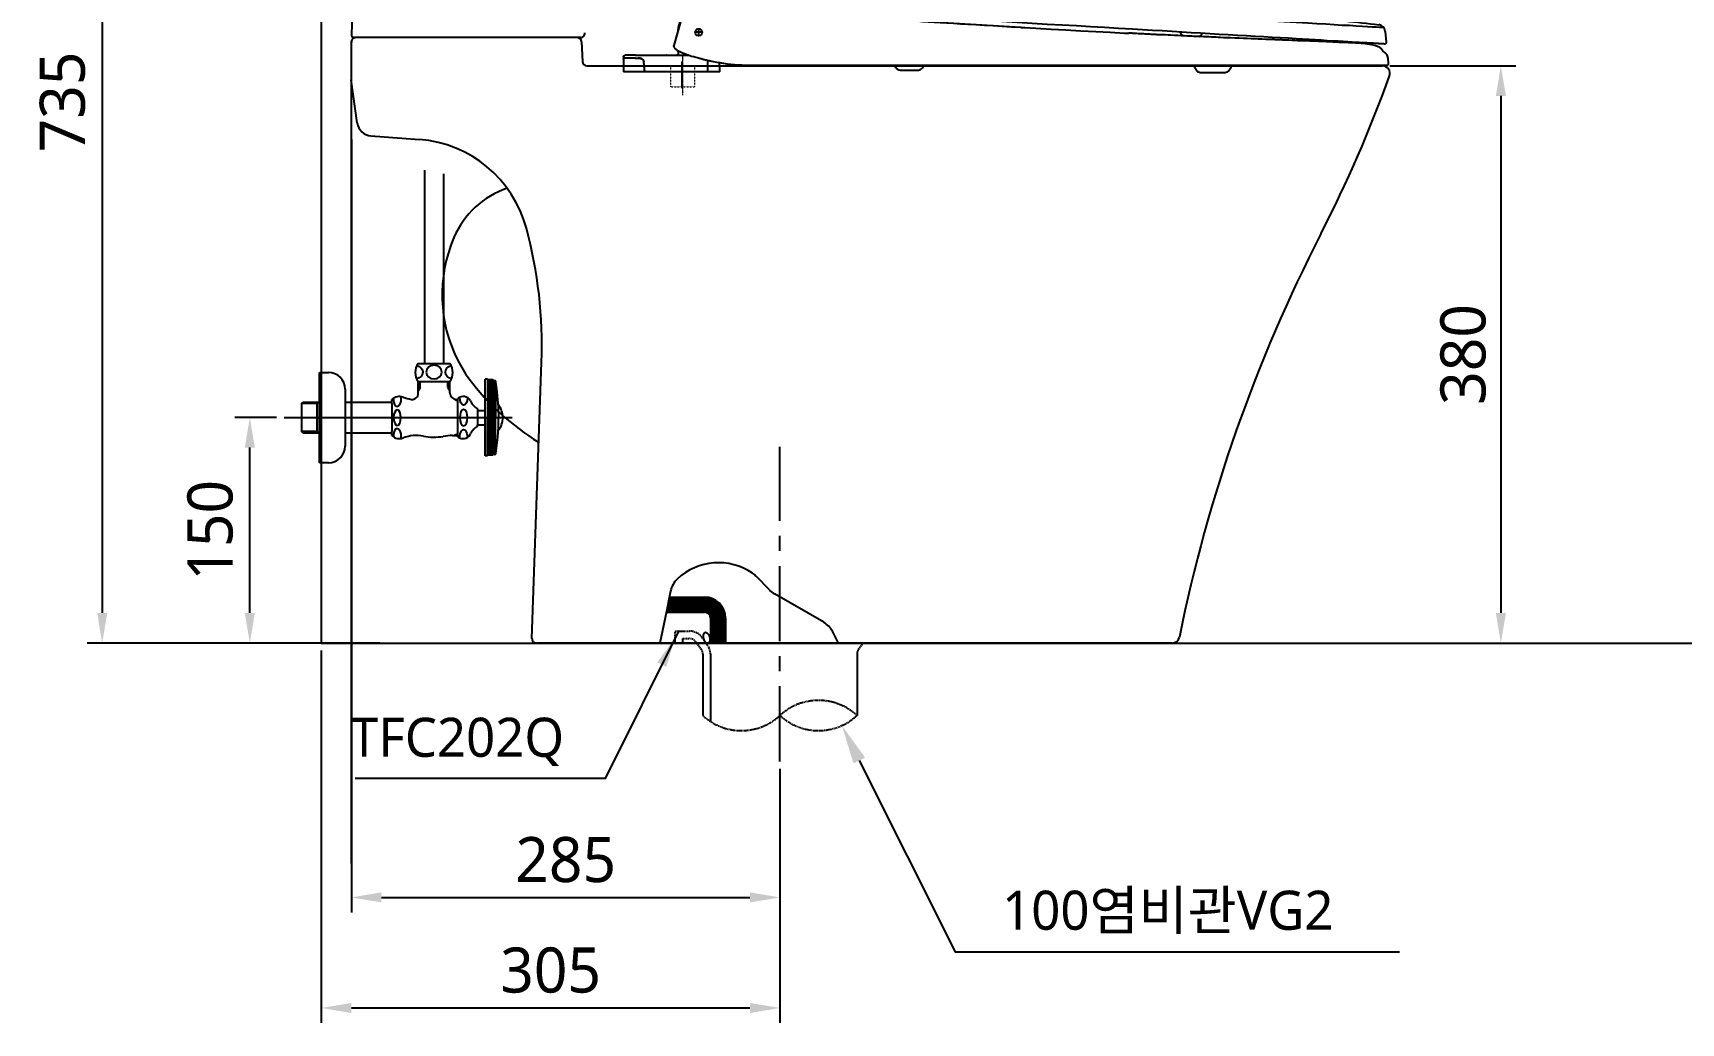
# Model space of a CAD drawing. Extents: x 2063 to 4292, y -4038 to -1742.
# Drawn here: x 2063 to 3159, y -4038 to -3380 of the extents above; entities that cross this region are included whole.
import ezdxf

# ---------------------------------------------------------------- set-up
doc = ezdxf.new("R2010")
doc.units = 0
doc.header["$LTSCALE"] = 20
doc.header["$MEASUREMENT"] = 0
for name, pattern in [('CENTER', [2, 1.25, -0.25, 0.25, -0.25]), ('HIDDEN', [0.375, 0.25, -0.125]), ('HIDDEN2', [0.1875, 0.125, -0.0625])]:
    doc.linetypes.add(name, pattern=pattern)
doc.layers.get('0').update_dxf_attribs({"linetype": 'CONTINUOUS'})
doc.layers.get('DEFPOINTS').update_dxf_attribs({"linetype": 'CONTINUOUS'})
for name, color, linetype in [('1', 1, 'CONTINUOUS'), ('2', 2, 'CONTINUOUS'), ('3', 3, 'CONTINUOUS'), ('4', 4, 'CONTINUOUS'), ('6', 6, 'CONTINUOUS'), ('CENTER', 2, 'CENTER')]:
    doc.layers.add(name, color=color, linetype=linetype)
doc.styles.add('ROMANS', font='romans', dxfattribs={"height": 10.144927})
doc.styles.get("Standard").update_dxf_attribs({"font": 'NanumGothic.ttf'})
doc.dimstyles.get("Standard").update_dxf_attribs({"dimtxt": 2.7, "dimasz": 2, "dimexe": 2, "dimexo": 1, "dimgap": 1.5, "dimtad": 1, "dimlfac": 10, "dimzin": 0, "dimdsep": 46, "dimtxsty": 'Standard', "dimcen": 0, "dimclrt": 2, "dimadec": 0, "dimazin": 0, "dimtfac": 1, "dimtofl": 0, "dimtmove": 0, "dimatfit": 3, "dimfxl": 0, "dimtolj": 1, "dimtzin": 0, "dimarcsym": 0})

# ---------------------------------------------------------------- blocks, each defined once
blk = doc.blocks.new('*D27')
at = {"layer": '3', "color": 3, "linetype": 'Continuous', "lineweight": -2}
for p, q in [((2283.7, -3048.1), (2099.2, -3048.1)), ((2109.2, -3068.1), (2109.2, -3765.4)), ((2293.8, -3785.4), (2099.2, -3785.4))]:
    blk.add_line(p, q, dxfattribs=at)
at = {"layer": '3', "color": 3, "linetype": 'Continuous'}
for points in [[(2105.9, -3068.1), (2112.6, -3068.1), (2109.2, -3048.1)], [(2105.9, -3765.4), (2112.6, -3765.4), (2109.2, -3785.4)]]:
    blk.add_solid(points, dxfattribs=at)
at = {"layer": 'DEFPOINTS', "color": 0, "linetype": 'Continuous'}
for p in [(2288.7, -3048.1), (2109.2, -3785.4), (2298.8, -3785.4)]:
    blk.add_point(p, dxfattribs=at)
at = {"layer": '3', "color": 2, "linetype": 'Continuous', "lineweight": 0, "insert": (2082.9, -3425.5), "char_height": 30, "attachment_point": 5, "rotation": 90}
blk.add_mtext('\\A1;735', dxfattribs=at)
blk = doc.blocks.new('*D28')
at = {"layer": '3', "color": 3, "linetype": 'Continuous', "lineweight": -2}
for p, q in [((2965.5, -3401.5), (3049.2, -3401.5)), ((3039.2, -3421.5), (3039.2, -3765.4)), ((2825.6, -3785.4), (3049.2, -3785.4))]:
    blk.add_line(p, q, dxfattribs=at)
at = {"layer": '3', "color": 3, "linetype": 'Continuous'}
for points in [[(3035.9, -3421.5), (3042.6, -3421.5), (3039.2, -3401.5)], [(3035.9, -3765.4), (3042.6, -3765.4), (3039.2, -3785.4)]]:
    blk.add_solid(points, dxfattribs=at)
at = {"layer": 'DEFPOINTS', "color": 0, "linetype": 'Continuous'}
for p in [(2960.5, -3401.5), (2820.6, -3785.4), (3039.2, -3785.4)]:
    blk.add_point(p, dxfattribs=at)
at = {"layer": '3', "color": 2, "linetype": 'Continuous', "lineweight": 0, "insert": (3014.2, -3593.4), "char_height": 30, "attachment_point": 5, "rotation": 90}
blk.add_mtext('\\A1;380', dxfattribs=at)
blk = doc.blocks.new('*D31')
at = {"layer": '1', "color": 3, "lineweight": -2}
for p, q in [((2254.9, -3790.4), (2254.9, -4038.1)), ((2559.9, -3869.1), (2559.9, -4038.1)), ((2274.9, -4028.1), (2539.9, -4028.1))]:
    blk.add_line(p, q, dxfattribs=at)
at = {"layer": '1', "color": 3}
for points in [[(2274.9, -4024.8), (2274.9, -4031.5), (2254.9, -4028.1)], [(2539.9, -4024.8), (2539.9, -4031.5), (2559.9, -4028.1)]]:
    blk.add_solid(points, dxfattribs=at)
at = {"layer": 'DEFPOINTS', "color": 0}
for p in [(2254.9, -3785.4), (2559.9, -3864.1), (2559.9, -4028.1)]:
    blk.add_point(p, dxfattribs=at)
at = {"layer": '1', "color": 2, "insert": (2407.4, -4003.1), "char_height": 30, "attachment_point": 5}
blk.add_mtext('\\A1;305', dxfattribs=at)
blk = doc.blocks.new('*D32')
at = {"layer": '1', "color": 3, "lineweight": -2}
for p, q in [((2225.2, -3635.4), (2197.4, -3635.4)), ((2207.4, -3765.4), (2207.4, -3655.4)), ((2249.9, -3785.4), (2197.4, -3785.4))]:
    blk.add_line(p, q, dxfattribs=at)
at = {"layer": '1', "color": 3}
for points in [[(2204, -3655.4), (2210.7, -3655.4), (2207.4, -3635.4)], [(2204, -3765.4), (2210.7, -3765.4), (2207.4, -3785.4)]]:
    blk.add_solid(points, dxfattribs=at)
at = {"layer": 'DEFPOINTS', "color": 0}
for p in [(2207.4, -3635.4), (2230.2, -3635.4), (2254.9, -3785.4)]:
    blk.add_point(p, dxfattribs=at)
at = {"layer": '1', "color": 2, "insert": (2181.1, -3710.4), "char_height": 30, "attachment_point": 5, "rotation": 90}
blk.add_mtext('\\A1;150', dxfattribs=at)
blk = doc.blocks.new('*D29')
at = {"layer": '1', "color": 3, "lineweight": -2}
for p, q in [((2274.9, -3450.4), (2274.9, -3964.6)), ((2559.9, -3869.1), (2559.9, -3964.6)), ((2294.9, -3954.6), (2539.9, -3954.6))]:
    blk.add_line(p, q, dxfattribs=at)
at = {"layer": '1', "color": 3}
for points in [[(2294.9, -3951.2), (2294.9, -3957.9), (2274.9, -3954.6)], [(2539.9, -3951.2), (2539.9, -3957.9), (2559.9, -3954.6)]]:
    blk.add_solid(points, dxfattribs=at)
at = {"layer": 'DEFPOINTS', "color": 0}
for p in [(2274.9, -3445.4), (2559.9, -3864.1), (2559.9, -3954.6)]:
    blk.add_point(p, dxfattribs=at)
at = {"layer": '1', "color": 2, "insert": (2417.4, -3929.6), "char_height": 30, "attachment_point": 5}
blk.add_mtext('\\A1;285', dxfattribs=at)
blk = doc.blocks.new('*X10')
at = {"color": 0}
for p, q in [((1040.8, 972), (1075.8, 972)), ((1041, 973), (1074.9, 973)), ((1041.2, 974), (1073.8, 974)), ((1041.4, 975), (1072.4, 975)), ((1041.6, 976), (1070.5, 976)), ((1041.8, 977), (1066.9, 977)), ((1040, 968), (1078.1, 968)), ((1040.2, 969), (1077.7, 969)), ((1040.4, 970), (1077.2, 970)), ((1040.6, 971), (1076.6, 971)), ((1066, 967), (1078.4, 967)), ((1067.8, 966), (1078.7, 966)), ((1068.5, 965), (1078.9, 965)), ((1068.9, 964), (1079, 964)), ((1069, 963), (1079, 963)), ((1069, 962), (1079, 962)), ((1069, 961), (1079, 961)), ((1069, 960), (1079, 960)), ((1069, 959), (1079, 959)), ((1069, 958), (1079, 958)), ((1069, 957), (1079, 957)), ((1069, 956), (1079, 956)), ((1069, 955), (1079, 955)), ((1069, 954), (1079, 954)), ((1069, 953), (1079, 953)), ((1069, 952), (1079, 952)), ((1069, 951), (1079, 951)), ((1069, 950), (1079, 950)), ((1069, 949), (1079, 949)), ((1069, 948), (1079, 948)), ((1069, 947), (1079, 947))]:
    blk.add_line(p, q, dxfattribs=at)
blk = doc.blocks.new('A$C0A0E4DA4')
at = {"color": 2, "ltscale": 50}
for p, q in [((41.9, 58), (42.5, 60.1)), ((42.5, 60.1), (42.6, 60.5)), ((36.9, 41.2), (40.1, 51.8)), ((40.1, 51.8), (40.2, 51.8)), ((40.2, 51.8), (40.3, 51.8)), ((40.3, 51.8), (40.3, 51.8)), ((52.4, 37.1), (47.7, 37.1)), ((50, 39.5), (50, 34.7)), ((507.3, 30.6), (506.6, 37.7)), ((0, 20.8), (0, 19.8)), ((0, 20.8), (0, 19.8)), ((8, 19.8), (0, 19.8)), ((0, 19.3), (0, 19.1)), ((0, 19.1), (0, 10.8)), ((8, 19.8), (0.5, 19.8)), ((1.5, 19.8), (0.5, 19.8)), ((8, 21.8), (1, 21.8)), ((4.4, 19.8), (1.5, 19.8)), ((7.8, 19.8), (8.9, 19.8)), ((8, 21.8), (43.7, 21.8)), ((8, 19.8), (11.1, 19.8)), ((8, 19.8), (9.8, 19.8)), ((11, 19.8), (9.8, 19.8)), ((14, 12.5), (13.5, 17.5)), ((14.3, 10.8), (13.6, 17.6)), ((14.1, 10.8), (14, 12.5)), ((38.8, 17.6), (38.8, 0)), ((64, 10.8), (63.9, 16.9)), ((80.2, 15.3), (264.5, 15.3)), ((264.5, 15.3), (353.6, 15.3)), ((353.6, 15.3), (467.3, 15.3)), ((467.3, 15.3), (507.8, 15.3)), ((508.8, 16.4), (508.5, 19.9)), ((64, 10.8), (0, 10.8))]:
    blk.add_line(p, q, dxfattribs=at)
for points in [[(45.2, 69), (41.8, 57.8)], [(45.3, 69.7), (45.3, 69.4), (45.2, 69)], [(45.2, 69), (45.2, 69.1)], [(45.2, 69), (45.2, 69)], [(90.3, 66.3), (85.9, 66.8), (81.5, 67.3), (77.3, 67.8), (73.2, 68.3), (70.9, 68.5), (68.7, 68.8), (66.6, 69.1), (64.5, 69.3), (62.6, 69.5), (60.7, 69.8), (58.9, 70), (56.7, 70.2), (54.7, 70.4), (52.9, 70.6), (51.3, 70.8), (49.8, 71), (48.6, 71.1), (47.4, 71.2), (46.4, 71.3), (46.1, 71.3)], [(90.3, 66.3), (96.8, 65.7), (103.1, 65.2), (109.2, 64.7), (115.2, 64.2), (121, 63.7), (126.5, 63.3), (131.8, 62.9), (136.9, 62.5), (141.9, 62.1), (146.7, 61.7), (151.4, 61.4), (155.9, 61.1), (160.2, 60.7), (162.1, 60.6), (163.9, 60.5), (165.7, 60.3), (167.5, 60.2), (169.2, 60.1), (170.9, 60), (172.6, 59.9), (175.6, 59.6), (178.7, 59.4), (182.1, 59.2), (185.7, 58.9), (189.4, 58.7), (193.4, 58.4), (197.4, 58.2), (201.5, 57.9), (205.8, 57.6), (210.2, 57.3), (214.9, 57.1), (219.7, 56.8), (224.7, 56.5), (229.9, 56.2), (235.2, 55.9), (240.8, 55.6), (246.4, 55.3), (252.2, 55), (258.1, 54.7), (264.3, 54.4)], [(186.8, 68.3), (185.5, 68.4), (184.1, 68.4), (182.4, 68.5), (180.6, 68.6), (178.6, 68.7), (176.4, 68.8), (174, 68.9), (171.4, 69.1), (168.6, 69.2), (165.7, 69.3), (162.5, 69.5), (159.2, 69.6)], [(161, 69.5), (159.2, 69.6)], [(40.1, 51.8), (40.2, 52.3), (40.4, 52.9), (40.5, 53.4), (40.7, 54), (40.9, 54.5), (41, 55), (41.2, 55.5), (41.3, 56), (41.3, 56)], [(40.2, 51.9), (40.5, 52.6), (41, 53.3), (41.6, 54), (42.2, 54.5), (43, 54.9), (43.8, 55.2), (44.6, 55.3), (45.3, 55.3)], [(40.6, 52.7), (40.6, 52.8), (41.2, 53.7), (41.5, 54.3), (41.8, 54.8), (42, 55.3), (42.3, 55.6), (42.4, 56), (42.6, 56.2), (42.7, 56.5), (42.7, 56.6)], [(41.3, 56), (41.4, 56.4), (41.5, 56.8), (41.6, 57.1), (41.7, 57.3), (41.8, 57.6), (41.8, 57.6)], [(41.7, 56.9), (41.6, 56.7), (41.4, 56.4), (41.3, 56)], [(41.8, 57.6), (41.8, 57.5), (41.7, 56.9)], [(41.8, 57), (41.7, 56.9)], [(41.8, 57.6), (41.8, 57.7), (41.8, 57.8), (41.8, 57.8)], [(41.8, 57.8), (41.8, 57.7), (41.8, 57.5)], [(41.8, 57.8), (41.8, 57.7), (41.8, 57.6)], [(41.8, 57.5), (41.8, 57.6), (41.8, 57.6)], [(42.1, 56.8), (42.1, 56.8), (42, 57), (41.9, 57.1), (41.8, 57.4), (41.8, 57.5)], [(41.9, 57.9), (41.9, 57.5), (42, 57.2), (42.2, 56.9), (42.5, 56.7)], [(42.4, 56.6), (42.3, 56.7), (42.1, 56.8)], [(42.4, 56.7), (42.5, 56.6)], [(42.5, 56.6), (42.4, 56.6)], [(42.4, 56.6), (42.4, 56.6), (42.5, 56.6)], [(42.5, 56.7), (42.8, 56.6), (43.3, 56.6), (43.8, 56.6), (44.5, 56.5), (45.2, 56.5), (46, 56.4), (46.8, 56.4), (47.6, 56.3), (48.4, 56.3), (49.3, 56.2), (50.1, 56.2), (50.8, 56.1), (51.6, 56.1), (52.3, 56), (53.1, 56), (54, 55.9), (55.1, 55.9), (56.5, 55.8), (58, 55.7), (59.7, 55.6), (61.5, 55.5), (63.6, 55.4), (65.9, 55.2), (68.1, 55.1), (70.5, 55), (73, 54.8), (75.7, 54.7), (78, 54.5), (80.3, 54.4), (82.8, 54.2), (85.4, 54.1), (87.6, 54)], [(42.5, 56.6), (42.5, 56.6), (42.7, 56.6)], [(42.5, 56.6), (42.5, 56.6), (42.5, 56.6)], [(42.7, 56.6), (42.8, 56.5)], [(42.7, 56.6), (42.8, 56.6)], [(45.3, 55.3), (59.6, 54.3), (66.3, 53.7)], [(50.5, 56.1), (50.2, 55.5), (49.9, 55)], [(334.2, 58.6), (332, 58.7), (329.9, 58.9), (327.9, 59.1), (326, 59.2), (324.3, 59.4), (322.7, 59.5), (321.2, 59.6), (319.8, 59.7)], [(40, 51.1), (33.5, 28.3)], [(40.6, 52.5), (40.4, 52.1), (40.1, 51.4), (40, 51.1)], [(40.1, 51.8), (40.5, 52.6)], [(40.1, 51.3), (40.3, 51.9), (40.4, 52)], [(40.2, 51.9), (40.2, 51.7), (40.1, 51.3)], [(40.5, 52.3), (40.6, 52.5)], [(135.7, 48.1), (135.5, 48.1), (134.8, 48.2), (134, 48.2), (133.2, 48.3), (132.6, 48.3), (132, 48.4), (131.4, 48.4), (130.7, 48.5), (129.8, 48.5), (128.8, 48.6), (127.9, 48.7), (127.1, 48.7), (126.5, 48.7), (125.9, 48.8), (125.3, 48.8), (124.5, 48.9), (123.8, 48.9), (123, 49), (122.4, 49), (121.8, 49.1), (121.2, 49.1), (120.6, 49.2), (120, 49.2), (119.2, 49.3), (118.5, 49.3), (117.7, 49.4), (116.9, 49.5), (116, 49.5), (115.2, 49.6), (114.7, 49.6), (114.2, 49.7), (113.5, 49.7), (112.8, 49.8), (112.2, 49.8), (111.7, 49.9), (111.1, 49.9), (110.4, 50), (109.7, 50), (108.9, 50.1), (108, 50.2), (107.2, 50.2), (106.5, 50.3), (105.9, 50.4), (105.4, 50.4), (105.1, 50.4), (104.9, 50.4), (104.6, 50.5), (104.4, 50.5), (104, 50.5), (103.7, 50.5), (103.4, 50.6), (103, 50.6), (102.5, 50.6), (101.7, 50.7), (100.8, 50.8), (100, 50.9), (99.2, 50.9), (98.6, 51), (97.7, 51), (96.8, 51.1), (95.8, 51.2), (94.7, 51.3), (93.6, 51.4), (91.5, 51.6), (89.5, 51.7), (87, 52), (84.6, 52.2), (82.3, 52.4), (80, 52.6), (77.6, 52.8), (75.4, 52.9), (73.1, 53.1), (70.8, 53.3), (68.5, 53.5), (66.3, 53.7), (66.3, 53.7)], [(87.6, 53.9), (84.7, 54.1), (81.8, 54.3), (79, 54.4), (76.2, 54.6), (74.8, 54.7)], [(87.6, 54), (88.1, 53.9), (91.6, 53.7), (94.8, 53.5), (97.9, 53.4), (100.7, 53.2), (103.4, 53), (105.8, 52.9), (108, 52.8), (109.9, 52.7), (111.5, 52.6), (113.1, 52.5), (114.5, 52.4), (115.9, 52.3), (117.4, 52.2), (118.8, 52.1), (125, 51.8), (131.3, 51.4), (137.6, 51), (154.5, 50.1), (171.4, 49.1), (191.5, 47.9), (211.6, 46.7), (231.7, 45.5), (241.7, 45), (251.7, 44.4), (261.8, 43.8), (271.8, 43.2), (281.8, 42.6), (291.8, 42), (301.2, 41.5), (310.6, 40.9), (319.9, 40.4), (329.2, 39.9), (338.4, 39.3), (345.1, 38.9), (351.7, 38.5), (358.3, 38.2), (364.8, 37.8), (371.3, 37.4), (377.6, 37), (383.8, 36.7), (390, 36.3), (396.1, 35.9), (402.2, 35.6), (408.2, 35.2), (414.2, 34.9), (420, 34.5), (425.7, 34.2), (431.3, 33.9), (436.7, 33.6), (442, 33.3), (447.2, 33), (451.5, 32.7), (455.8, 32.5), (459.9, 32.2), (464, 32), (468, 31.7), (471.8, 31.5), (475.2, 31.3), (478.5, 31.1), (481.6, 31), (484.5, 30.8), (487.3, 30.6), (489.2, 30.5), (490.9, 30.4), (492.6, 30.3), (494.2, 30.2), (495.7, 30.1), (497.1, 30), (498.4, 30), (499.6, 29.9), (500.1, 29.9), (500.6, 29.8), (501.1, 29.8), (501.5, 29.8), (501.9, 29.8), (502.3, 29.7), (502.7, 29.7), (503.1, 29.7), (503.5, 29.7), (503.9, 29.6), (504.4, 29.6), (504.8, 29.6), (505.2, 29.6), (505.5, 29.6), (505.9, 29.5), (506.1, 29.5), (506.3, 29.5), (506.5, 29.5), (506.5, 29.5)], [(264.4, 40.3), (258, 40.6), (251.8, 41), (245.8, 41.3), (240, 41.7), (234.4, 42), (229, 42.3), (224.1, 42.6), (219.5, 42.9), (215, 43.2), (210.6, 43.4), (206.5, 43.7), (202.6, 43.9), (198.9, 44.1), (195.3, 44.4), (191.9, 44.6), (188.8, 44.8), (185.8, 44.9), (183.1, 45.1), (180.4, 45.3), (177.6, 45.4), (171.1, 45.8), (164.5, 46.3), (157.6, 46.7), (150.6, 47.1), (143.3, 47.6), (140.6, 47.8), (137.9, 47.9), (135.4, 48.1), (133, 48.2), (130.8, 48.4), (128.8, 48.5), (127, 48.6), (125.5, 48.8), (124, 48.9), (122.8, 48.9), (121.8, 49)], [(136.2, 48.1), (121.8, 49)], [(136.1, 48.1), (136.1, 48.1), (135.9, 48.1), (135.7, 48.1), (135.7, 48.1)], [(264.3, 40.3), (234.6, 42), (204.8, 43.8), (175, 45.7), (145.2, 47.5), (136.2, 48.1)], [(505.7, 40.1), (505.6, 40.1), (504.4, 40.2), (502.7, 40.3), (500.5, 40.4), (497.8, 40.6), (494.7, 40.8), (491.1, 41), (487.1, 41.2), (482.7, 41.5), (477.9, 41.7), (472.6, 42), (467, 42.4), (461.1, 42.7), (455.1, 43.1), (447.2, 43.5), (439.1, 44), (430.8, 44.5), (422.1, 45), (412, 45.6), (401.5, 46.2), (390.8, 46.9), (379.9, 47.5), (368.8, 48.1), (357.4, 48.8), (346, 49.5), (329.9, 50.4), (313.6, 51.4), (297.2, 52.4), (280.8, 53.3), (264.3, 54.4)], [(36.4, 38.6), (36.3, 38)], [(36.6, 40.1), (36.6, 39.9), (36.6, 39.7)], [(37, 40.5), (36.9, 41.2)], [(264.3, 40.3), (264.4, 40.3)], [(264.4, 40.3), (264.4, 40.3), (264.3, 40.3)], [(264.4, 40.3), (266.8, 40.2)], [(266.8, 40.2), (274.3, 39.8), (284.3, 39.2), (294.2, 38.7), (304.1, 38.1), (314, 37.6), (323.6, 37.1), (333.2, 36.6), (336.1, 36.5)], [(336.7, 36.4), (336.7, 36.4), (336.1, 36.5)], [(336.4, 36.4), (336.1, 36.5)], [(345.4, 36), (345.1, 36), (344.3, 36), (343.4, 36.1), (342.4, 36.1), (341.4, 36.2), (340.4, 36.2), (339.6, 36.3), (338.8, 36.3), (338.1, 36.4), (337.7, 36.4), (337.2, 36.4), (336.7, 36.4)], [(487.6, 29.9), (487.4, 29.9), (487, 29.9), (486.5, 30), (485.9, 30), (485.3, 30), (484.6, 30), (483.9, 30.1), (483.1, 30.1), (482.3, 30.1), (481.5, 30.2), (480.6, 30.2), (479, 30.3), (477.3, 30.3), (475.6, 30.4), (473.7, 30.5), (471.7, 30.6), (469.6, 30.7), (467.4, 30.8), (464.9, 30.9), (462.2, 31), (459.5, 31.1), (456.7, 31.2), (455.4, 31.3), (454.1, 31.3), (452.9, 31.4), (451.7, 31.4), (450.5, 31.5), (449.4, 31.5), (448.1, 31.5), (446.4, 31.6), (444.5, 31.7), (442.4, 31.8), (441.1, 31.8), (439.8, 31.9), (438.4, 31.9), (437.3, 32), (436.4, 32), (435.7, 32), (435.1, 32.1), (434.3, 32.1), (433.4, 32.1), (432.6, 32.2), (431.7, 32.2), (430.8, 32.2), (430, 32.3), (429.3, 32.3), (427.1, 32.4), (424.6, 32.5), (422.1, 32.6), (419.8, 32.7), (417.4, 32.8), (414.8, 32.9), (412.2, 33), (409.5, 33.1), (406.6, 33.2), (403.6, 33.3), (400.7, 33.5), (398.9, 33.5), (397.1, 33.6), (395.5, 33.7), (394.1, 33.8), (392.6, 33.8), (391, 33.9), (389.3, 34), (387.5, 34), (385.8, 34.1), (384, 34.2), (382.3, 34.3), (380.8, 34.3), (379.4, 34.4), (378, 34.5), (376.7, 34.5), (374.7, 34.6), (372.8, 34.7), (370.8, 34.8), (368.6, 34.9), (366.3, 35), (363.8, 35.1), (362.1, 35.2), (360.4, 35.3), (358.8, 35.3), (357.1, 35.4), (356.2, 35.5), (355.3, 35.5), (354.6, 35.5), (354, 35.6), (353.4, 35.6), (352.7, 35.6), (351.8, 35.7), (350.9, 35.7), (350.1, 35.8), (349.4, 35.8), (348.8, 35.8), (347.9, 35.9), (347, 35.9), (346, 36), (345.4, 36)], [(33.4, 28.1), (33.5, 28.3)], [(33.5, 27.8), (33.5, 27.8), (33.4, 28.1), (33.4, 28.1)], [(33.5, 27.8), (33.5, 27.7), (33.6, 27.3), (33.7, 27), (33.9, 26.7), (34, 26.6), (34.2, 26.4), (34.5, 26.2), (34.8, 25.9), (35.2, 25.6), (35.6, 25.3), (36, 25), (36.5, 24.8), (36.9, 24.6), (37.4, 24.3), (38.3, 23.9), (39.3, 23.4), (40.6, 22.9), (41.3, 22.7), (42.1, 22.4), (43.1, 22), (44.1, 21.7), (45.3, 21.3), (46.7, 20.9), (48.2, 20.5), (49.8, 20), (51.6, 19.6), (53.4, 19.1), (55.3, 18.7), (57.4, 18.2), (59.7, 17.7), (62.1, 17.3), (64.2, 16.9), (66.5, 16.5), (68.8, 16.2), (71.3, 15.9), (73.8, 15.6), (76.4, 15.5)], [(33.6, 28.7), (33.6, 28.6)], [(36.3, 22.8), (36.3, 22.5), (36.2, 22.3), (36, 22), (35.8, 21.9)], [(36.3, 24.9), (36.3, 22.8)], [(437.5, 32), (437.3, 32), (437, 32)], [(487.6, 29.9), (487.3, 29.9), (487, 29.9), (486.5, 30), (486.4, 30)], [(494.9, 29.3), (494.4, 29.4), (493.3, 29.5), (492.6, 29.6), (492, 29.6), (491.4, 29.7), (490.8, 29.7), (490.2, 29.8), (489.9, 29.8), (489.8, 29.8), (489.7, 29.8), (489.6, 29.8), (489.4, 29.8), (489.2, 29.8), (489, 29.8), (488.8, 29.8), (488.4, 29.9), (488, 29.9), (487.6, 29.9)], [(494.9, 29.3), (494.9, 29.3)], [(495, 29.3), (495, 29.3), (495, 29.3), (495, 29.3)], [(495.9, 29.1), (495, 29.3)], [(501.6, 27.6), (500.7, 27.9), (499.5, 28.2), (498.5, 28.5), (497.6, 28.7), (496.9, 28.9), (496.3, 29), (495.9, 29.1)], [(501.8, 27.5), (501.7, 27.5), (501.6, 27.6)], [(504.9, 25), (504.5, 25.5), (504.2, 25.9), (504, 26.1), (503.8, 26.3), (503.6, 26.4), (503.4, 26.6), (503.2, 26.8), (502.8, 27), (502.4, 27.3), (501.8, 27.5), (501.8, 27.5)], [(506, 23.7), (506, 23.7), (505.9, 23.8), (505.8, 23.9), (505.6, 24), (505.4, 24.2), (505.2, 24.6), (504.9, 25)], [(508.5, 19.9), (508.3, 20.6), (508.1, 21.2), (507.8, 21.8), (507.5, 22.4), (507.1, 22.8), (506.7, 23.2), (506.3, 23.5), (506, 23.7)], [(506.3, 29.5), (506.5, 29.5)], [(506.5, 29.5), (506.5, 29.5), (506.7, 29.6), (506.9, 29.7), (507.1, 29.8), (507.3, 30.1), (507.3, 30.3), (507.3, 30.6)], [(0, 20.8), (0.1, 21.2), (0.3, 21.5), (0.6, 21.7), (1, 21.8)], [(0, 19.3), (0, 19.5), (0.1, 19.6), (0.3, 19.7), (0.5, 19.8)], [(0, 19.3), (0, 10.8)], [(11, 19.8), (11.2, 19.8)], [(11.2, 19.8), (11.4, 19.7), (11.9, 19.6), (12.1, 19.5), (12.3, 19.4), (12.5, 19.3), (12.7, 19.1), (12.9, 18.9), (13.2, 18.5), (13.4, 18.1), (13.5, 17.5)], [(35.3, 21.8), (35.5, 21.8)], [(35.8, 21.9), (35.6, 21.9), (35.5, 21.8)], [(49.8, 20), (49.9, 20), (52.2, 19.4), (54.5, 18.8), (57, 18.3), (59.6, 17.7), (62.2, 17.2), (65, 16.7), (67.8, 16.3), (70.6, 15.9), (73.5, 15.6), (76.4, 15.4)], [(55.9, 18.5), (56, 10.8)], [(76.4, 15.4), (76.4, 15.5), (76.4, 15.5)], [(76.4, 15.4), (80.2, 15.3)], [(76.6, 15.4), (76.6, 15.4)], [(76.6, 15.4), (76.7, 15.4)], [(76.6, 15.4), (76.7, 15.4)], [(180.1, 15.3), (180.1, 15.2), (180.7, 14.1), (181.3, 13.4)], [(181.3, 13.4), (181.8, 12.8), (182.5, 12.4), (183.2, 12.1), (184, 11.9)], [(184, 11.9), (184.2, 11.9), (184.6, 11.9), (185.2, 11.9)], [(194.9, 11.9), (195.5, 11.9), (195.9, 11.9), (196.1, 11.9)], [(196.1, 11.9), (196.9, 12.1), (197.6, 12.4), (198.2, 12.8), (198.8, 13.4)], [(198.8, 13.4), (199.3, 14.1), (199.9, 15.2), (200, 15.3)], [(379.1, 15.3), (379.2, 15.2), (379.4, 14.5), (379.7, 13.9), (380, 13.3), (380.4, 12.7), (380.9, 12)], [(380.9, 12), (381.1, 11.7), (381.5, 11.4), (381.8, 11.1), (382.2, 10.9), (383, 10.6), (383.6, 10.4)], [(400.2, 10.4), (400.8, 10.6), (401.5, 10.9), (401.9, 11.1), (402.3, 11.4), (402.7, 11.7), (402.9, 12)], [(402.9, 12), (403.4, 12.7), (403.8, 13.3), (404.1, 13.9), (404.3, 14.5), (404.6, 15.2), (404.6, 15.3)], [(402.9, 12), (403, 12.1)], [(399.9, 10.4), (400.2, 10.4)]]:
    blk.add_lwpolyline(points, dxfattribs=at)
blk.add_circle((50, 37.1), 2.37, dxfattribs=at)
for centre, radius, start, end in [((50.2, 68.4), 5, 88.5953, 163.5), ((374.7, 39), 5, 197.8332, 221.1124), ((377.7, 41.6), 9, 221.1122, 229.99), ((377.7, 41.6), 9, 304.8468, 318.8878), ((380.7, 39), 5, 318.8876, 331.1251), ((501.6, 37.2), 5, 6, 83.4433), ((11.1, 17.3), 2.5, 5.9994, 89.9994), ((507.8, 16.3), 1, 270, 6)]:
    blk.add_arc(centre, radius, start, end, dxfattribs=at)
for points, knots in [([(45.4, 69.8), (45.4, 69.8), (45.4, 69.8), (45.4, 69.8), (45.4, 69.7), (45.3, 69.7)], [0.0000005, 0.0000005, 0.0000005, 0.0000005, 0.3333333, 0.6666667, 0.9999995, 0.9999995, 0.9999995, 0.9999995]), ([(50.3, 73.4), (67.1, 73), (85.1, 72.5), (103.1, 71.9), (104.3, 71.8)], [0.0000193, 0.0000193, 0.0000193, 0.0000193, 0.277279, 0.2967851, 0.2967851, 0.2967851, 0.2967851]), ([(104.3, 71.8), (112.9, 71.5), (122.4, 71.2), (132, 70.8), (133, 70.8)], [0.2967851, 0.2967851, 0.2967851, 0.2967851, 0.4378889, 0.4544033, 0.4544033, 0.4544033, 0.4544033]), ([(133, 70.8), (141.7, 70.4), (150.6, 70), (159.5, 69.6), (159.6, 69.6)], [0.4544033, 0.4544033, 0.4544033, 0.4544033, 0.5984987, 0.6006749, 0.6006749, 0.6006749, 0.6006749]), ([(186.8, 68.3), (187.3, 68.3), (188.5, 68.2), (189.7, 68.1), (190.4, 68.1)], [0.74993429, 0.74993429, 0.74993429, 0.74993429, 0.75910855, 0.76977684, 0.76977684, 0.76977684, 0.76977684]), ([(190.4, 68.1), (199.5, 67.6), (209, 67.1), (218.5, 66.6), (219, 66.5)], [0.7697768, 0.7697768, 0.7697768, 0.7697768, 0.9197184, 0.9272582, 0.9272582, 0.9272582, 0.9272582]), ([(232.2, 65.8), (237.1, 65.5), (251.7, 64.6), (266.4, 63.6), (276.2, 62.9), (276.3, 62.9)], [0, 0, 0, 0, 0.1000262, 0.3000204, 0.3019588, 0.3019588, 0.3019588, 0.3019588]), ([(276.3, 62.9), (281.1, 62.6), (285.8, 62.2), (290.6, 61.9), (290.6, 61.9)], [0.30195879, 0.30195879, 0.30195879, 0.30195879, 0.40001749, 0.40009326, 0.40009326, 0.40009326, 0.40009326]), ([(305.2, 60.8), (305.2, 60.8), (310, 60.5), (315, 60.1), (319.9, 59.7), (320, 59.7)], [0.4999268, 0.4999268, 0.4999268, 0.4999268, 0.5000146, 0.6000117, 0.6014497, 0.6014497, 0.6014497, 0.6014497]), ([(334, 58.6), (334.1, 58.6), (343.9, 57.8), (358.6, 56.5), (373.2, 55.3), (378, 54.8)], [0.6977902, 0.6977902, 0.6977902, 0.6977902, 0.7000088, 0.900003, 1, 1, 1, 1]), ([(378, 54.8), (382.9, 54.4), (392.6, 53.5), (407.2, 52.1), (421.7, 50.7), (436.3, 49.3), (455.7, 47.3), (477.6, 44.9), (494.8, 43), (502.2, 42.1)], [0, 0, 0, 0, 0.117162, 0.234325, 0.351487, 0.468649, 0.585811, 0.820136, 1, 1, 1, 1]), ([(36.4, 38.6), (36.4, 38.6), (36.5, 39.1), (36.6, 39.7), (36.7, 40.4), (36.7, 40.6)], [0.312838, 0.312838, 0.312838, 0.312838, 0.3333333, 0.6666667, 0.8441628, 0.8441628, 0.8441628, 0.8441628]), ([(194.9, 11.9), (195.4, 11.9), (195.7, 11.9), (195.7, 11.9), (195.7, 11.9)], [0, 0, 0, 0, 0.5, 0.5000246, 0.5000246, 0.5000246, 0.5000246]), ([(383.6, 10.4), (385.2, 10.4), (386.7, 10.4), (389.2, 10.4), (390.6, 10.4)], [0.0165212, 0.0165212, 0.0165212, 0.0165212, 0.5, 1, 1, 1, 1])]:
    blk.add_open_spline(points, degree=3, knots=knots, dxfattribs=at)
for points in [[(159.6, 69.6), (166, 69.3), (172.4, 69), (178.8, 68.7)], [(179, 68.7), (181.6, 68.6), (184.2, 68.4), (186.8, 68.3)], [(219, 66.5), (223.4, 66.3), (227.8, 66), (232.2, 65.8)], [(290.6, 61.9), (295.2, 61.6), (299.8, 61.2), (304.4, 60.9)], [(304.4, 60.9), (304.4, 60.9), (304.4, 60.9), (304.4, 60.9)], [(304.4, 60.9), (304.6, 60.9), (304.8, 60.9), (305, 60.8)], [(305, 60.8), (305, 60.8), (305, 60.8), (305.1, 60.8)], [(305.1, 60.8), (305.1, 60.8), (305.1, 60.8), (305.1, 60.8)], [(305.1, 60.8), (305.1, 60.8), (305.1, 60.8), (305.2, 60.8)], [(320, 59.7), (324.6, 59.3), (329.3, 59), (334, 58.6)], [(36.7, 40.6), (36.8, 40.8), (36.8, 41), (36.9, 41.2)], [(28.6, 21.8), (28.5, 21.8), (28.5, 21.8), (28.5, 21.8)], [(28.6, 21.8), (28.5, 21.8), (28.5, 21.8), (28.5, 21.8)], [(28.7, 21.8), (28.7, 21.8), (28.7, 21.8), (28.6, 21.8)], [(76.7, 15.4), (77.1, 15.4), (77.9, 15.4), (79, 15.3), (79.8, 15.3), (80.2, 15.3)], [(184.4, 11.9), (184.4, 11.9), (184.7, 11.9), (185.2, 11.9)], [(185.2, 11.9), (185.7, 11.9), (186.5, 11.9), (187.5, 11.9)], [(187.5, 11.9), (187.6, 11.9), (187.9, 11.9), (188.1, 11.9)], [(188.1, 11.9), (188.4, 11.9), (188.9, 11.9), (189.7, 11.9), (190, 11.9)], [(190, 11.9), (190.4, 11.9), (191.1, 11.9), (191.7, 11.9), (192, 11.9)], [(192, 11.9), (192.2, 11.9), (192.4, 11.9), (192.6, 11.9)], [(192.6, 11.9), (193.6, 11.9), (194.4, 11.9), (194.9, 11.9)], [(390.6, 10.4), (391.9, 10.4), (393.5, 10.4), (395.2, 10.4)], [(395.2, 10.4), (395.5, 10.4), (395.8, 10.4), (396.1, 10.4)], [(396.1, 10.4), (396.4, 10.4), (397.1, 10.4), (397.8, 10.4), (398.2, 10.4)], [(398.2, 10.4), (398.5, 10.4), (399.1, 10.4), (399.4, 10.4), (399.9, 10.4)]]:
    blk.add_open_spline(points, degree=3, dxfattribs=at)

msp = doc.modelspace()

# ---------------------------------------------------------------- linework, layer by layer
at = {"color": 7}
for p, q in [((2275.15843, -3381.65428), (2282.77092, -3087.88496)), ((2552.88219, -3750.09071), (2544.0259, -3740.91831)), ((2486.45187, -3754.30175), (2484.39533, -3764.33737)), ((2487.17537, -3750.7712), (2486.45187, -3754.30175)), ((2486.45187, -3754.82057), (2509.67322, -3754.82057)), ((2588.93966, -3771.55577), (2556.19273, -3752.67578)), ((2484.39533, -3764.33737), (2480.07294, -3785.42995)), ((2484.39533, -3764.85619), (2509.67322, -3764.85619)), ((2513.68747, -3768.87044), (2513.68747, -3785.41218)), ((2523.72309, -3768.87044), (2523.72309, -3785.41218)), ((2598.86441, -3785.41218), (2594.7395, -3777.58135)), ((2510.74482, -3785.41218), (2513.68747, -3785.41218)), ((2513.68747, -3785.41218), (2523.72309, -3785.41218)), ((2523.72309, -3785.41218), (2598.86441, -3785.41218))]:
    msp.add_line(p, q, dxfattribs=at)
at = {"ltscale": 3}
msp.add_line((2274.85134, -3385.68018), (2274.85134, -3932.0109), dxfattribs=at)
at = {"color": 7, "lineweight": -3}
msp.add_line((2427.21319, -3382.68018), (2276.15809, -3382.68018), dxfattribs=at)
at = {"lineweight": -3}
for p, q in [((2426.10042, -3382.68018), (2279.07322, -3382.68018)), ((2427.87526, -3385.53982), (2428.48738, -3398.60854))]:
    msp.add_line(p, q, dxfattribs=at)
at = {"color": 1, "linetype": 'CENTER', "lineweight": 0, "ltscale": 0.02}
msp.add_line((2495.05443, -3394.9464), (2495.05443, -3421.1074), dxfattribs=at)
for p, q in [((2431.48409, -3401.46818), (2960.45775, -3401.46818)), ((2820.55662, -3785.41218), (2397.96407, -3785.41218))]:
    msp.add_line(p, q)
at = {"color": 7, "linetype": 'HIDDEN', "lineweight": 0, "ltscale": 0.02}
for p, q in [((2487.05443, -3401.46818), (2487.05443, -3415.46818)), ((2503.05443, -3401.46818), (2503.05443, -3415.46818)), ((2487.05443, -3415.46818), (2503.05443, -3415.46818))]:
    msp.add_line(p, q, dxfattribs=at)
at = {"color": 7, "linetype": 'HIDDEN', "ltscale": 0.15}
for p, q in [((2490.214, -3777.44616), (2499.83512, -3777.44616)), ((2490.214, -3785.41218), (2490.214, -3777.44616)), ((2495.23181, -3782.46397), (2499.83512, -3782.46397)), ((2495.23181, -3785.41218), (2495.23181, -3782.46397)), ((2503.89027, -3784.52641), (2507.63809, -3789.66892)), ((2507.94541, -3781.57104), (2511.69324, -3786.71355)), ((2615.16687, -3785.41218), (2612.06458, -3789.66892))]:
    msp.add_line(p, q, dxfattribs=at)
at = {"color": 7, "linetype": 'HIDDEN2', "ltscale": 0.17}
for p, q in [((2508.60076, -3792.62428), (2508.60076, -3833.58179)), ((2513.61857, -3792.62428), (2513.61857, -3837.49333)), ((2611.10192, -3792.62428), (2611.10192, -3833.58179))]:
    msp.add_line(p, q, dxfattribs=at)
at = {"color": 7}
msp.add_lwpolyline([(2509.01757, -3782.65962, 0.0621308276), (2509.64697, -3783.97823, 0.0753600164), (2510.44261, -3784.88561, 0.107055245), (2511.4457, -3785.41701, 0.1498887269), (2512.26506, -3785.39761, 0.1498887269), (2512.93268, -3784.9222, 0.107055245), (2513.41735, -3783.89571, 0.0753600164), (2513.51066, -3782.69251, 0.0621308276), (2513.22447, -3781.2597, 0.0621308276), (2512.59507, -3779.94109, 0.0753600164), (2511.79943, -3779.03372, 0.107055245), (2510.79634, -3778.50231, 0.1498887269), (2509.97698, -3778.52171, 0.1498887269), (2509.30937, -3778.99712, 0.107055245), (2508.82469, -3780.02361, 0.0753600164), (2508.73138, -3781.22681, 0.0621308276)], format="xyb", close=True, dxfattribs=at)
at = {"lineweight": -3}
for centre, start, end in [((2277.85134, -3385.68018), 90, 187.24016597), ((2424.87854, -3385.68018), 2.68168316, 90)]:
    msp.add_arc(centre, 3, start, end, dxfattribs=at)
for centre, radius, start, end in [((2960.45775, -3406.46218), 4.994, 340.26505198, 90), ((2136.84544, -3110.99938), 880, 332.80670516, 340.26505198), ((3844.24852, -3988.2328), 1039.57384, 152.80670516, 168.52428688), ((2397.96407, -3782.41218), 3, 178.0018809, 270), ((2820.55662, -3780.41218), 5, 270, 348.52428688)]:
    msp.add_arc(centre, radius, start, end)
at = {"color": 7}
for centre, radius, start, end in [((2519.06946, -3772.10816), 40.14249, 55.73109334, 133.11382652), ((2501.92234, -3753.79321), 15.05343, 133.11382652, 168.41903051), ((2533.19655, -3751.37446), 15.05343, 43.99550901, 55.73109334), ((2509.67322, -3768.87044), 14.04987, 0, 90), ((2563.71155, -3739.63456), 15.05343, 223.99550901, 240.03472876), ((2509.67322, -3768.87044), 4.01425, 0, 90), ((2581.42084, -3784.59699), 15.05343, 27.77812615, 60.03472876)]:
    msp.add_arc(centre, radius, start, end, dxfattribs=at)
at = {"color": 7, "linetype": 'HIDDEN', "ltscale": 0.15}
for centre, radius, start, end in [((2499.83512, -3787.48178), 10.03562, 36.08435624, 90), ((2499.83512, -3787.48178), 5.01781, 36.08435624, 90), ((2503.58295, -3792.62428), 5.01781, 0, 36.08435624), ((2503.58295, -3792.62428), 10.03562, 0, 36.08435624)]:
    msp.add_arc(centre, radius, start, end, dxfattribs=at)
at = {"color": 7, "linetype": 'HIDDEN'}
msp.add_arc((2616.11973, -3792.62428), 5.01781, 143.91564376, 180, dxfattribs=at)
at = {"color": 7, "linetype": 'HIDDEN2', "ltscale": 0.25}
for centre, start, end in [((2585.47663, -3861.28021), 47.22643208, 132.77356792), ((2534.22605, -3805.88337), 227.22643208, 312.77356792), ((2585.47663, -3805.88337), 227.22643208, 312.77356792)]:
    msp.add_arc(centre, 37.73404, start, end, dxfattribs=at)
at = {"layer": '1'}
msp.add_line((2230.19151, -3635.41218), (2381.73342, -3635.41218), dxfattribs=at)
at = {"layer": '1', "color": 7, "lineweight": -3}
for centre, radius, start, end in [((2276.15809, -3381.68018), 1, 178.51561684, 270), ((2427.21319, -3379.68018), 3, 270, 1.94679855), ((2431.48409, -3398.46818), 3, 182.68168316, 270)]:
    msp.add_arc(centre, radius, start, end, dxfattribs=at)
at = {"layer": '3', "color": 7, "lineweight": -3}
msp.add_line((2425.86001, -3382.68018), (2278.23844, -3382.68018), dxfattribs=at)
at = {"layer": '3', "color": 7}
for p, q in [((2278.75956, -3439.40716), (2274.85134, -3410.75158)), ((2287.90705, -3448.02683), (2320.11285, -3450.48413)), ((2394.96589, -3782.30758), (2401.37931, -3598.47845))]:
    msp.add_line(p, q, dxfattribs=at)
at = {"layer": '3'}
for points in [[(2492.61322, -3777.00166), (2443.54374, -3875.41216), (2277.37771, -3875.41216)], [(2612.64133, -3863.52653), (2676.39484, -3990.70685), (2971.9235, -3990.70685)]]:
    msp.add_lwpolyline(points, dxfattribs=at)
at = {"layer": '3', "color": 7}
for centre, radius, start, end in [((2288.66784, -3438.05581), 10, 187.76643417, 265.63678884), ((2314.02655, -3530.25228), 80, 15.06067778, 85.63678884), ((2397.31399, -3538.86274), 59, 108.56346993, 156.89764678), ((2432.2666, -3553.77299), 97, 156.89764678, 206.81219288), ((2101.58328, -3587.41748), 300, 357.88703098, 15.06067778), ((2418.33873, -3560.81218), 81.39436, 206.81219288, 216.8181473), ((2486.8696, -3509.51068), 167, 216.8181473, 238.41966557)]:
    msp.add_arc(centre, radius, start, end, dxfattribs=at)
at = {"layer": '3'}
for points in [[(2478.30642, -3798.22436), (2490.214, -3781.81336), (2484.27256, -3801.19919)], [(2616.51932, -3861.59289), (2601.03946, -3840.2586), (2608.76334, -3865.46017)]]:
    msp.add_solid(points, dxfattribs=at)
at = {"layer": '4'}
for p, q in [((2323.50134, -3470.81533), (2323.50134, -3599.41218)), ((2336.20134, -3473.38695), (2336.20134, -3599.41218)), ((2319.35134, -3599.41218), (2323.50134, -3599.41218)), ((2323.50134, -3599.41218), (2340.35134, -3599.41218)), ((2253.72705, -3665.41218), (2253.72705, -3605.41218)), ((2253.72705, -3605.41218), (2259.72705, -3605.41218)), ((2319.35134, -3611.41218), (2340.35134, -3611.41218)), ((2319.35134, -3619.32381), (2319.35134, -3611.41218)), ((2319.35134, -3615.41218), (2320.60134, -3615.41218)), ((2320.60134, -3615.41218), (2319.35134, -3617.57724)), ((2320.60134, -3615.41218), (2320.60134, -3611.41218)), ((2339.10134, -3615.41218), (2339.10134, -3611.41218)), ((2339.10134, -3615.41218), (2340.35134, -3615.41218)), ((2339.10134, -3615.41218), (2340.35134, -3617.57724)), ((2340.35134, -3618.91218), (2340.35134, -3611.41218)), ((2363.85134, -3610.91218), (2363.85134, -3609.91218)), ((2365.35134, -3609.91218), (2363.85134, -3609.91218)), ((2363.85134, -3635.41218), (2363.85134, -3610.91218)), ((2365.35134, -3610.11218), (2365.35134, -3609.91218)), ((2365.35134, -3610.11218), (2365.35134, -3635.41218)), ((2368.85134, -3610.82366), (2365.35134, -3610.82366)), ((2368.85134, -3611.82366), (2365.35134, -3611.82366)), ((2368.85134, -3612.82366), (2365.35134, -3612.82366)), ((2368.85134, -3613.82366), (2365.35134, -3613.82366)), ((2368.85134, -3614.82366), (2365.35134, -3614.82366)), ((2368.85134, -3615.82366), (2365.35134, -3615.82366)), ((2368.85134, -3610.41218), (2365.65134, -3610.41218)), ((2369.35134, -3610.91218), (2368.85134, -3610.41218)), ((2368.85134, -3610.41218), (2368.85134, -3635.41218)), ((2370.17509, -3610.91218), (2369.35134, -3610.91218)), ((2369.35134, -3610.91218), (2369.35134, -3635.41218)), ((2370.76652, -3611.41218), (2370.76652, -3635.41218)), ((2241.72705, -3626.16218), (2242.72705, -3625.16218)), ((2252.22705, -3626.16218), (2241.72705, -3626.16218)), ((2241.85134, -3644.66218), (2241.85134, -3626.16218)), ((2242.72705, -3625.16218), (2253.72705, -3625.16218)), ((2252.22705, -3626.16218), (2253.22705, -3625.16218)), ((2252.22705, -3645.66218), (2252.22705, -3625.16218)), ((2253.72705, -3625.77914), (2253.72705, -3645.04457)), ((2270.72705, -3616.41218), (2270.72705, -3654.41218)), ((2270.72705, -3625.16218), (2301.85134, -3625.16218)), ((2301.85021, -3626.16105), (2301.85021, -3623.41329)), ((2301.85134, -3626.16218), (2301.85134, -3644.66218)), ((2344.85134, -3624.16218), (2343.5523, -3623.2206)), ((2344.85134, -3623.41218), (2345.76474, -3623.41218)), ((2344.85134, -3624.16218), (2344.85134, -3623.41218)), ((2344.85134, -3624.16218), (2345.76474, -3624.16218)), ((2345.76474, -3623.41218), (2345.76474, -3622.69147)), ((2345.76474, -3647.41218), (2345.76474, -3623.41218)), ((2353.87815, -3624.09067), (2354.43051, -3625.04739)), ((2368.85134, -3616.82366), (2365.35134, -3616.82366)), ((2368.85134, -3617.82366), (2365.35134, -3617.82366)), ((2368.85134, -3618.82366), (2365.35134, -3618.82366)), ((2368.85134, -3619.82366), (2365.35134, -3619.82366)), ((2368.85134, -3620.82366), (2365.35134, -3620.82366)), ((2368.85134, -3621.82366), (2365.35134, -3621.82366)), ((2368.85134, -3622.82366), (2365.35134, -3622.82366)), ((2368.85134, -3623.82366), (2365.35134, -3623.82366)), ((2368.85134, -3624.82366), (2365.35134, -3624.82366)), ((2368.85134, -3625.82366), (2365.35134, -3625.82366)), ((2368.85134, -3626.82366), (2365.35134, -3626.82366)), ((2358.76474, -3629.67984), (2358.76474, -3630.66218)), ((2358.76474, -3630.66218), (2363.85134, -3630.66218)), ((2358.76474, -3630.66218), (2358.76474, -3640.16218)), ((2363.85134, -3660.91218), (2363.85134, -3635.41218)), ((2368.85134, -3627.82366), (2365.35134, -3627.82366)), ((2368.85134, -3628.82366), (2365.35134, -3628.82366)), ((2368.85134, -3629.82366), (2365.35134, -3629.82366)), ((2368.85134, -3630.82366), (2365.35134, -3630.82366)), ((2368.85134, -3631.82366), (2365.35134, -3631.82366)), ((2368.85134, -3632.82366), (2365.35134, -3632.82366)), ((2368.85134, -3633.82366), (2365.35134, -3633.82366)), ((2368.85134, -3634.82366), (2365.35134, -3634.82366)), ((2365.35134, -3660.71218), (2365.35134, -3635.41218)), ((2368.85134, -3636.0007), (2365.35134, -3636.0007)), ((2368.85134, -3637.0007), (2365.35134, -3637.0007)), ((2368.85134, -3638.0007), (2365.35134, -3638.0007)), ((2368.85134, -3660.41218), (2368.85134, -3635.41218)), ((2369.35134, -3659.91218), (2369.35134, -3635.41218)), ((2370.76652, -3659.41218), (2370.76652, -3635.41218)), ((2252.22705, -3644.66218), (2241.72705, -3644.66218)), ((2242.72705, -3645.66218), (2241.72705, -3644.66218)), ((2242.72705, -3645.66218), (2253.72705, -3645.66218)), ((2253.22705, -3645.66218), (2252.22705, -3644.66218)), ((2270.72705, -3645.66218), (2301.85134, -3645.66218)), ((2301.85134, -3647.41218), (2301.85134, -3644.66218)), ((2301.85134, -3645.66218), (2301.85134, -3645.84392)), ((2301.85134, -3647.41218), (2301.85134, -3645.84392)), ((2342.13955, -3647.41218), (2345.76474, -3647.41218)), ((2344.85134, -3646.66218), (2343.5523, -3647.41218)), ((2344.85134, -3646.66218), (2345.76474, -3646.66218)), ((2344.85134, -3647.41218), (2344.85134, -3646.66218)), ((2345.76474, -3648.13289), (2345.76474, -3647.41218)), ((2353.87815, -3646.73369), (2354.43051, -3645.77697)), ((2358.76474, -3641.14452), (2358.76474, -3640.16218)), ((2358.76474, -3640.16218), (2363.85134, -3640.16218)), ((2368.85134, -3639.0007), (2365.35134, -3639.0007)), ((2368.85134, -3640.0007), (2365.35134, -3640.0007)), ((2368.85134, -3641.0007), (2365.35134, -3641.0007)), ((2368.85134, -3642.0007), (2365.35134, -3642.0007)), ((2368.85134, -3643.0007), (2365.35134, -3643.0007)), ((2368.85134, -3644.0007), (2365.35134, -3644.0007)), ((2368.85134, -3645.0007), (2365.35134, -3645.0007)), ((2368.85134, -3646.0007), (2365.35134, -3646.0007)), ((2368.85134, -3647.0007), (2365.35134, -3647.0007)), ((2368.85134, -3648.0007), (2365.35134, -3648.0007)), ((2368.85134, -3649.0007), (2365.35134, -3649.0007)), ((2368.85134, -3650.0007), (2365.35134, -3650.0007)), ((2368.85134, -3651.0007), (2365.35134, -3651.0007)), ((2368.85134, -3652.0007), (2365.35134, -3652.0007)), ((2368.85134, -3653.0007), (2365.35134, -3653.0007)), ((2368.85134, -3654.0007), (2365.35134, -3654.0007)), ((2368.85134, -3655.0007), (2365.35134, -3655.0007)), ((2368.85134, -3656.0007), (2365.35134, -3656.0007)), ((2368.85134, -3657.0007), (2365.35134, -3657.0007)), ((2368.85134, -3658.0007), (2365.35134, -3658.0007)), ((2368.85134, -3659.0007), (2365.35134, -3659.0007)), ((2368.85134, -3660.0007), (2365.35134, -3660.0007)), ((2369.35134, -3659.91218), (2368.85134, -3660.41218)), ((2370.17509, -3659.91218), (2369.35134, -3659.91218)), ((2259.72705, -3665.41218), (2253.72705, -3665.41218)), ((2365.35134, -3660.91218), (2363.85134, -3660.91218)), ((2365.35134, -3660.91218), (2365.35134, -3660.71218)), ((2368.85134, -3660.41218), (2365.65134, -3660.41218))]:
    msp.add_line(p, q, dxfattribs=at)
for centre, radius, start, end in [((2327.35134, -3605.41218), 10, 143.13010235, 216.86989765), ((2332.35134, -3605.41218), 10, 323.13010235, 36.86989765), ((2259.72705, -3616.41218), 11, 0, 90), ((2365.65134, -3610.11218), 0.3, 180, 270), ((2370.17509, -3611.61218), 0.7, 9.49341, 90), ((2227.85134, -3635.41218), 145, 1.94314208, 9.49341), ((2306.7577, -3628.40493), 7, 69.03386253, 134.51293636), ((2318.14617, -3598.68447), 24.82771, 249.03386253, 262.28832154), ((2315.35134, -3619.32381), 4, 262.28832154, 0), ((2344.85134, -3618.91218), 4.5, 180, 270), ((2349.23887, -3626.76915), 5.35697, 30, 130.43056562), ((2366.55487, -3618.04739), 14, 210, 236.19017959), ((2361.5971, -3635.45751), 14, 0.24727149, 38.21407326), ((2227.85134, -3635.41218), 145, 350.50659, 1.94314208), ((2361.5971, -3635.33667), 14, 321.78592674, 359.75272851), ((2306.7577, -3642.41943), 7, 225.5, 290.96613747), ((2318.14617, -3672.13989), 24.82771, 79.26272498, 110.96613747), ((2329.85134, -3610.41218), 38, 259.26272601, 279.30482553), ((2342.13954, -3685.41218), 38, 89.99999738, 99.30482351), ((2349.23887, -3644.05521), 5.35697, 229.56943438, 330), ((2366.55487, -3652.77697), 14, 123.80982041, 150), ((2259.72705, -3654.41218), 11, 270, 0), ((2370.17509, -3659.21218), 0.7, 270, 350.50659), ((2365.65134, -3660.71218), 0.3, 90, 180)]:
    msp.add_arc(centre, radius, start, end, dxfattribs=at)
at = {"layer": '4', "extrusion": (0, 0, -1)}
for centre, major_axis, ratio, start_param, end_param in [((2317.16866, -3605.1846), (-5.22946, 0), 0.8663914057, 1.8241194503, 4.4989702221), ((2342.6246, -3605.1846), (-5.22946, 0), 0.8663914057, -1.3410882998, 1.3014651415), ((2305.4124, -3622.90728), (0, 5.21778), 0.4600900845, 1.2920182652, 4.7930949808), ((2349.52999, -3621.8199), (0, 5.39901), 0.4782041641, 1.6491869217, 4.6926581943), ((2305.4124, -3647.82647), (0, 5.21778), 0.4600900845, 4.6137785763, 8.1512197192), ((2349.52999, -3648.73262), (0, 5.39901), 0.4782041641, 4.681700192, 7.8252127338)]:
    msp.add_ellipse(centre, major_axis=major_axis, ratio=ratio, start_param=start_param, end_param=end_param, dxfattribs=at)
for centre, major_axis, ratio in [((2329.85134, -3605.1846), (-5.22946, 0), 0.8663914057), ((2305.4124, -3635.41218), (0, -5.21778), 0.4600900845), ((2349.52999, -3635.41218), (0, -5.39901), 0.4782041641)]:
    msp.add_ellipse(centre, major_axis=major_axis, ratio=ratio, dxfattribs=at)
at = {"layer": '6'}
msp.add_lwpolyline([(4254.85134, -1880.41218), (2254.85134, -1880.41218), (2254.85134, -3785.41218), (4152.24984, -3785.41218), (4152.24984, -2775.41218)], dxfattribs=at)
at = {"layer": 'CENTER', "color": 2, "linetype": 'CENTER', "ltscale": 2}
msp.add_line((2559.85134, -3864.14161), (2559.85134, -3654.89446), dxfattribs=at)
at = {"layer": 'DEFPOINTS', "color": 0, "linetype": 'ByBlock'}
msp.add_point((2484.39533, -3764.85619), dxfattribs=at)

# ---------------------------------------------------------------- block references
at = {"color": 7, "xscale": 1.003562326168321, "yscale": 1.003562326168321, "zscale": 1.003562326168321}
msp.add_blockref('*X10', (1440.88475, -4735.43033), dxfattribs=at)
at = {"layer": '1', "color": 0}
msp.add_blockref('A$C0A0E4DA4', (2455.80325, -3416.23163), dxfattribs=at)

# ---------------------------------------------------------------- texts
at = {"layer": '2', "char_height": 26, "attachment_point": 4, "style": 'ROMANS'}
for s, insert in [('{\\fNanumGothic|b0|i0|c129|p50;T\\fNanumGothic|b0|i0|c0|p50;FC202\\fNanumGothic|b0|i0|c129|p50;Q}', (2273.98528, -3851.16237)), ('{\\fNanumGothic|b0|i0|c129|p50;100염비관VG2}', (2707.59484, -3964.50706))]:
    msp.add_mtext(s, dxfattribs=dict(at, insert=insert))

# ---------------------------------------------------------------- dimensions: what is measured, and where the dimension line sits
at = {"layer": '1'}
for base, p1, picture, middle in [((2559.85134, -3954.55681), (2274.85134, -3445.41218), '*D29', (2417.35134, -3929.55681)), ((2559.85134, -4028.14892), (2254.85134, -3785.41218), '*D31', (2407.35134, -4003.14892))]:
    dim = msp.add_linear_dim(base=base, p1=p1, p2=(2559.85134, -3864.14161), dimstyle='Standard', override={"dimtxt": 30, "dimasz": 20, "dimexe": 10, "dimexo": 5, "dimgap": 10, "dimdec": 4, "dimlfac": 1, "dimrnd": 0.5, "dimzin": 8, "dimclrd": 3, "dimclre": 3, "dimtdec": 4}, dxfattribs=at)
    dim.commit()
    dim.dimension.update_dxf_attribs({"geometry": picture, "text_midpoint": middle})
dim = msp.add_linear_dim(base=(2207.35134, -3635.41218), p1=(2254.85134, -3785.41218), p2=(2230.19151, -3635.41218), angle=90, dimstyle='Standard', override={"dimtxt": 30, "dimasz": 20, "dimexe": 10, "dimexo": 5, "dimgap": 10, "dimdec": 4, "dimlfac": 1, "dimrnd": 0.5, "dimzin": 8, "dimclrd": 3, "dimclre": 3, "dimtdec": 4}, dxfattribs=at)
dim.commit()
dim.dimension.update_dxf_attribs({"geometry": '*D32', "text_midpoint": (2181.06378, -3710.41218)})
at = {"layer": '3', "color": 7, "linetype": 'Continuous', "lineweight": 0}
dim = msp.add_linear_dim(base=(2109.22026, -3785.41218), p1=(2288.67922, -3048.05817), p2=(2298.84345, -3785.41218), angle=90, text='735', dimstyle='Standard', override={"dimtxt": 30, "dimasz": 20, "dimexe": 10, "dimexo": 5, "dimgap": 10, "dimtoh": 1, "dimdec": 0, "dimlfac": 1, "dimrnd": 0.5, "dimzin": 8, "dimclrd": 3, "dimclre": 3, "dimtdec": 0, "dimarcsym": 1}, dxfattribs=at)
dim.commit()
dim.dimension.update_dxf_attribs({"geometry": '*D27', "text_midpoint": (2109.22026, -3425.48721), "dimtype": 160})
dim = msp.add_linear_dim(base=(3039.24306, -3785.41218), p1=(2960.45775, -3401.46818), p2=(2820.55662, -3785.41218), angle=90, text='380', dimstyle='Standard', override={"dimtxt": 30, "dimasz": 20, "dimexe": 10, "dimexo": 5, "dimgap": 10, "dimtoh": 1, "dimdec": 0, "dimlfac": 1, "dimrnd": 0.5, "dimzin": 8, "dimclrd": 3, "dimclre": 3, "dimtdec": 0, "dimarcsym": 1}, dxfattribs=at)
dim.commit()
dim.dimension.update_dxf_attribs({"geometry": '*D28', "text_midpoint": (3014.24306, -3593.44018)})

doc.saveas('drawing.dxf')
